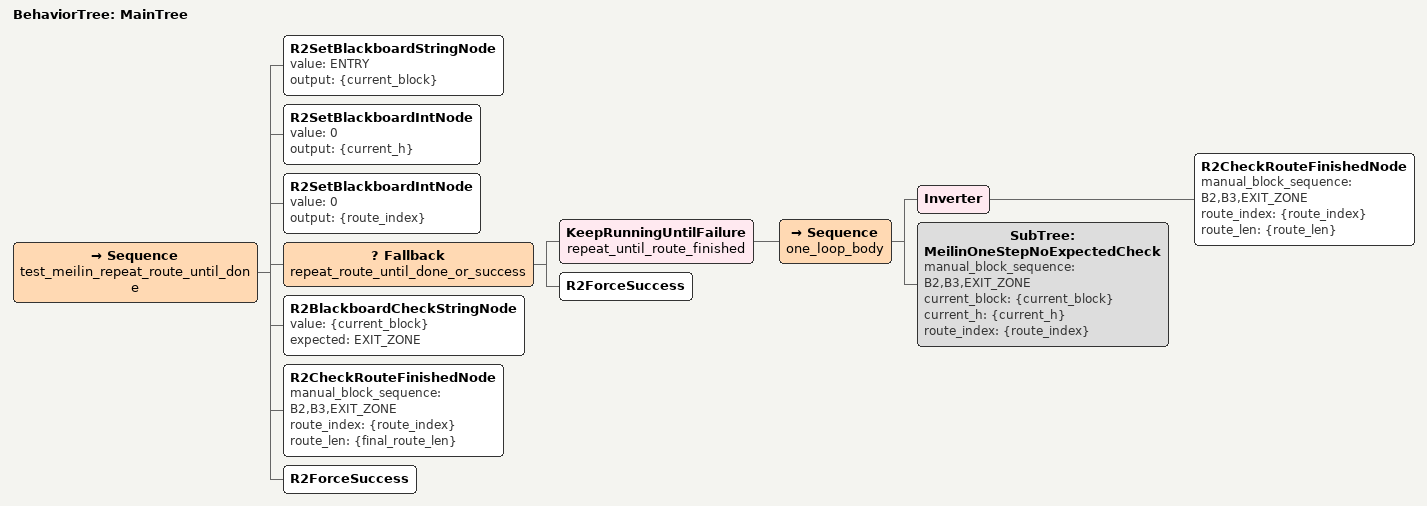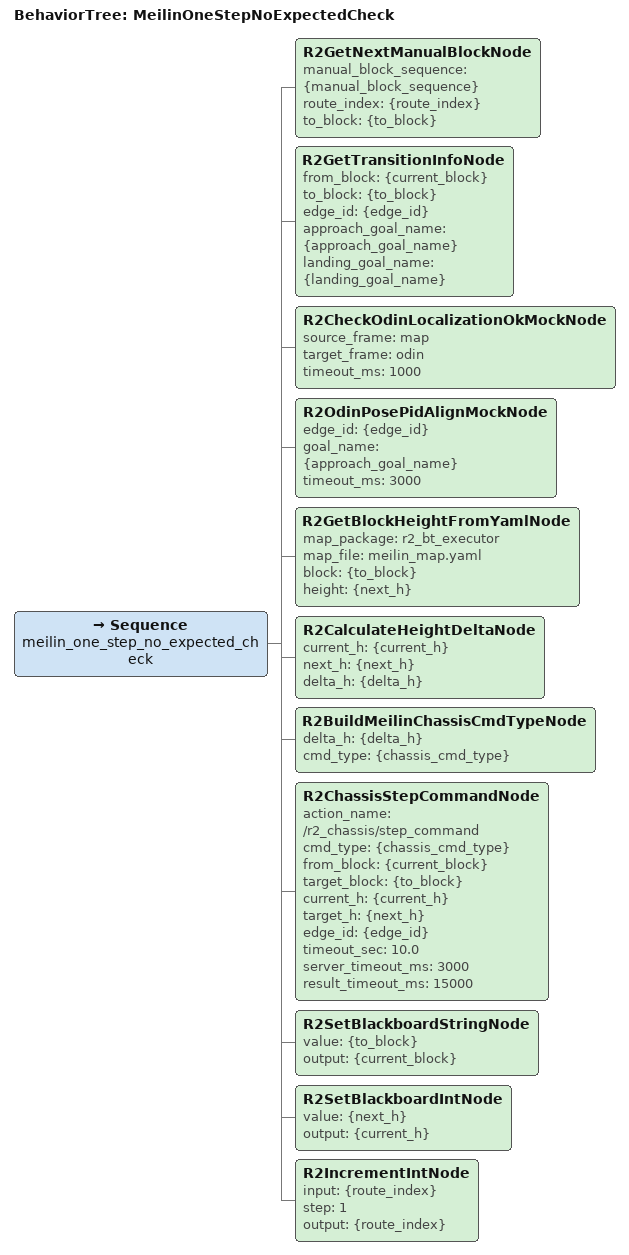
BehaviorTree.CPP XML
<root BTCPP_format="4" main_tree_to_execute="MainTree">

  <BehaviorTree ID="MainTree">
    <Sequence name="test_meilin_repeat_route_until_done">

      <!-- 初始化路线状态 -->
      <R2SetBlackboardStringNode
        value="ENTRY"
        output="{current_block}" />

      <R2SetBlackboardIntNode
        value="0"
        output="{current_h}" />

      <R2SetBlackboardIntNode
        value="0"
        output="{route_index}" />

      <!-- 自动循环执行路线，直到 route_index 越界，也就是路线走完 -->
      <Fallback name="repeat_route_until_done_or_success">
        <KeepRunningUntilFailure name="repeat_until_route_finished">

            <Sequence name="one_loop_body">

                <Inverter>
                    <R2CheckRouteFinishedNode
                    manual_block_sequence="B2,B3,EXIT_ZONE"
                    route_index="{route_index}"
                    route_len="{route_len}" />
                </Inverter>

                <!-- 路线没结束时，执行一段 -->
                <SubTree
                    ID="MeilinOneStepNoExpectedCheck"
                    manual_block_sequence="B2,B3,EXIT_ZONE"
                    current_block="{current_block}"
                    current_h="{current_h}"
                    route_index="{route_index}" />

            </Sequence>

        </KeepRunningUntilFailure>

        <R2ForceSuccess />

      </Fallback>

      <!-- 循环退出后，应该已经到 EXIT_ZONE -->
      <R2BlackboardCheckStringNode
        value="{current_block}"
        expected="EXIT_ZONE" />

      <!-- 循环退出后，route_index 应该已经是 3。
           这里用 R2CheckRouteFinishedNode 再确认路线确实结束。 -->
      <R2CheckRouteFinishedNode
        manual_block_sequence="B2,B3,EXIT_ZONE"
        route_index="{route_index}"
        route_len="{final_route_len}" />

      <R2ForceSuccess />

    </Sequence>
  </BehaviorTree>

  <!-- 不带 expected_cmd_type 检查的一段路线执行子树 -->
  <BehaviorTree ID="MeilinOneStepNoExpectedCheck">
    <Sequence name="meilin_one_step_no_expected_check">

      <!-- 1. 根据 route_index 从路线中取目标方块 -->
      <R2GetNextManualBlockNode
        manual_block_sequence="{manual_block_sequence}"
        route_index="{route_index}"
        to_block="{to_block}" />

      <!-- 2. 根据 current_block -> to_block 查 transition -->
      <R2GetTransitionInfoNode
        from_block="{current_block}"
        to_block="{to_block}"
        edge_id="{edge_id}"
        approach_goal_name="{approach_goal_name}"
        landing_goal_name="{landing_goal_name}" />

      <!-- 3. Odin 定位检查，当前是 mock -->
      <R2CheckOdinLocalizationOkMockNode
        source_frame="map"
        target_frame="odin"
        timeout_ms="1000" />

      <!-- 4. Odin 对准 approach 点，当前是 mock -->
      <R2OdinPosePidAlignMockNode
        edge_id="{edge_id}"
        goal_name="{approach_goal_name}"
        timeout_ms="3000" />

      <!-- 5. 从 YAML 查目标方块高度 -->
      <R2GetBlockHeightFromYamlNode
        map_package="r2_bt_executor"
        map_file="meilin_map.yaml"
        block="{to_block}"
        height="{next_h}" />

      <!-- 6. 计算高度差 -->
      <R2CalculateHeightDeltaNode
        current_h="{current_h}"
        next_h="{next_h}"
        delta_h="{delta_h}" />

      <!-- 7. 根据高度差生成底盘命令 -->
      <R2BuildMeilinChassisCmdTypeNode
        delta_h="{delta_h}"
        cmd_type="{chassis_cmd_type}" />

      <!-- 8. 发送底盘动作 -->
      <R2ChassisStepCommandNode
        action_name="/r2_chassis/step_command"
        cmd_type="{chassis_cmd_type}"
        from_block="{current_block}"
        target_block="{to_block}"
        current_h="{current_h}"
        target_h="{next_h}"
        edge_id="{edge_id}"
        timeout_sec="10.0"
        server_timeout_ms="3000"
        result_timeout_ms="15000" />

      <!-- 9. 一段结束后更新状态 -->
      <R2SetBlackboardStringNode
        value="{to_block}"
        output="{current_block}" />

      <R2SetBlackboardIntNode
        value="{next_h}"
        output="{current_h}" />

      <R2IncrementIntNode
        input="{route_index}"
        step="1"
        output="{route_index}" />

    </Sequence>
  </BehaviorTree>

</root>
